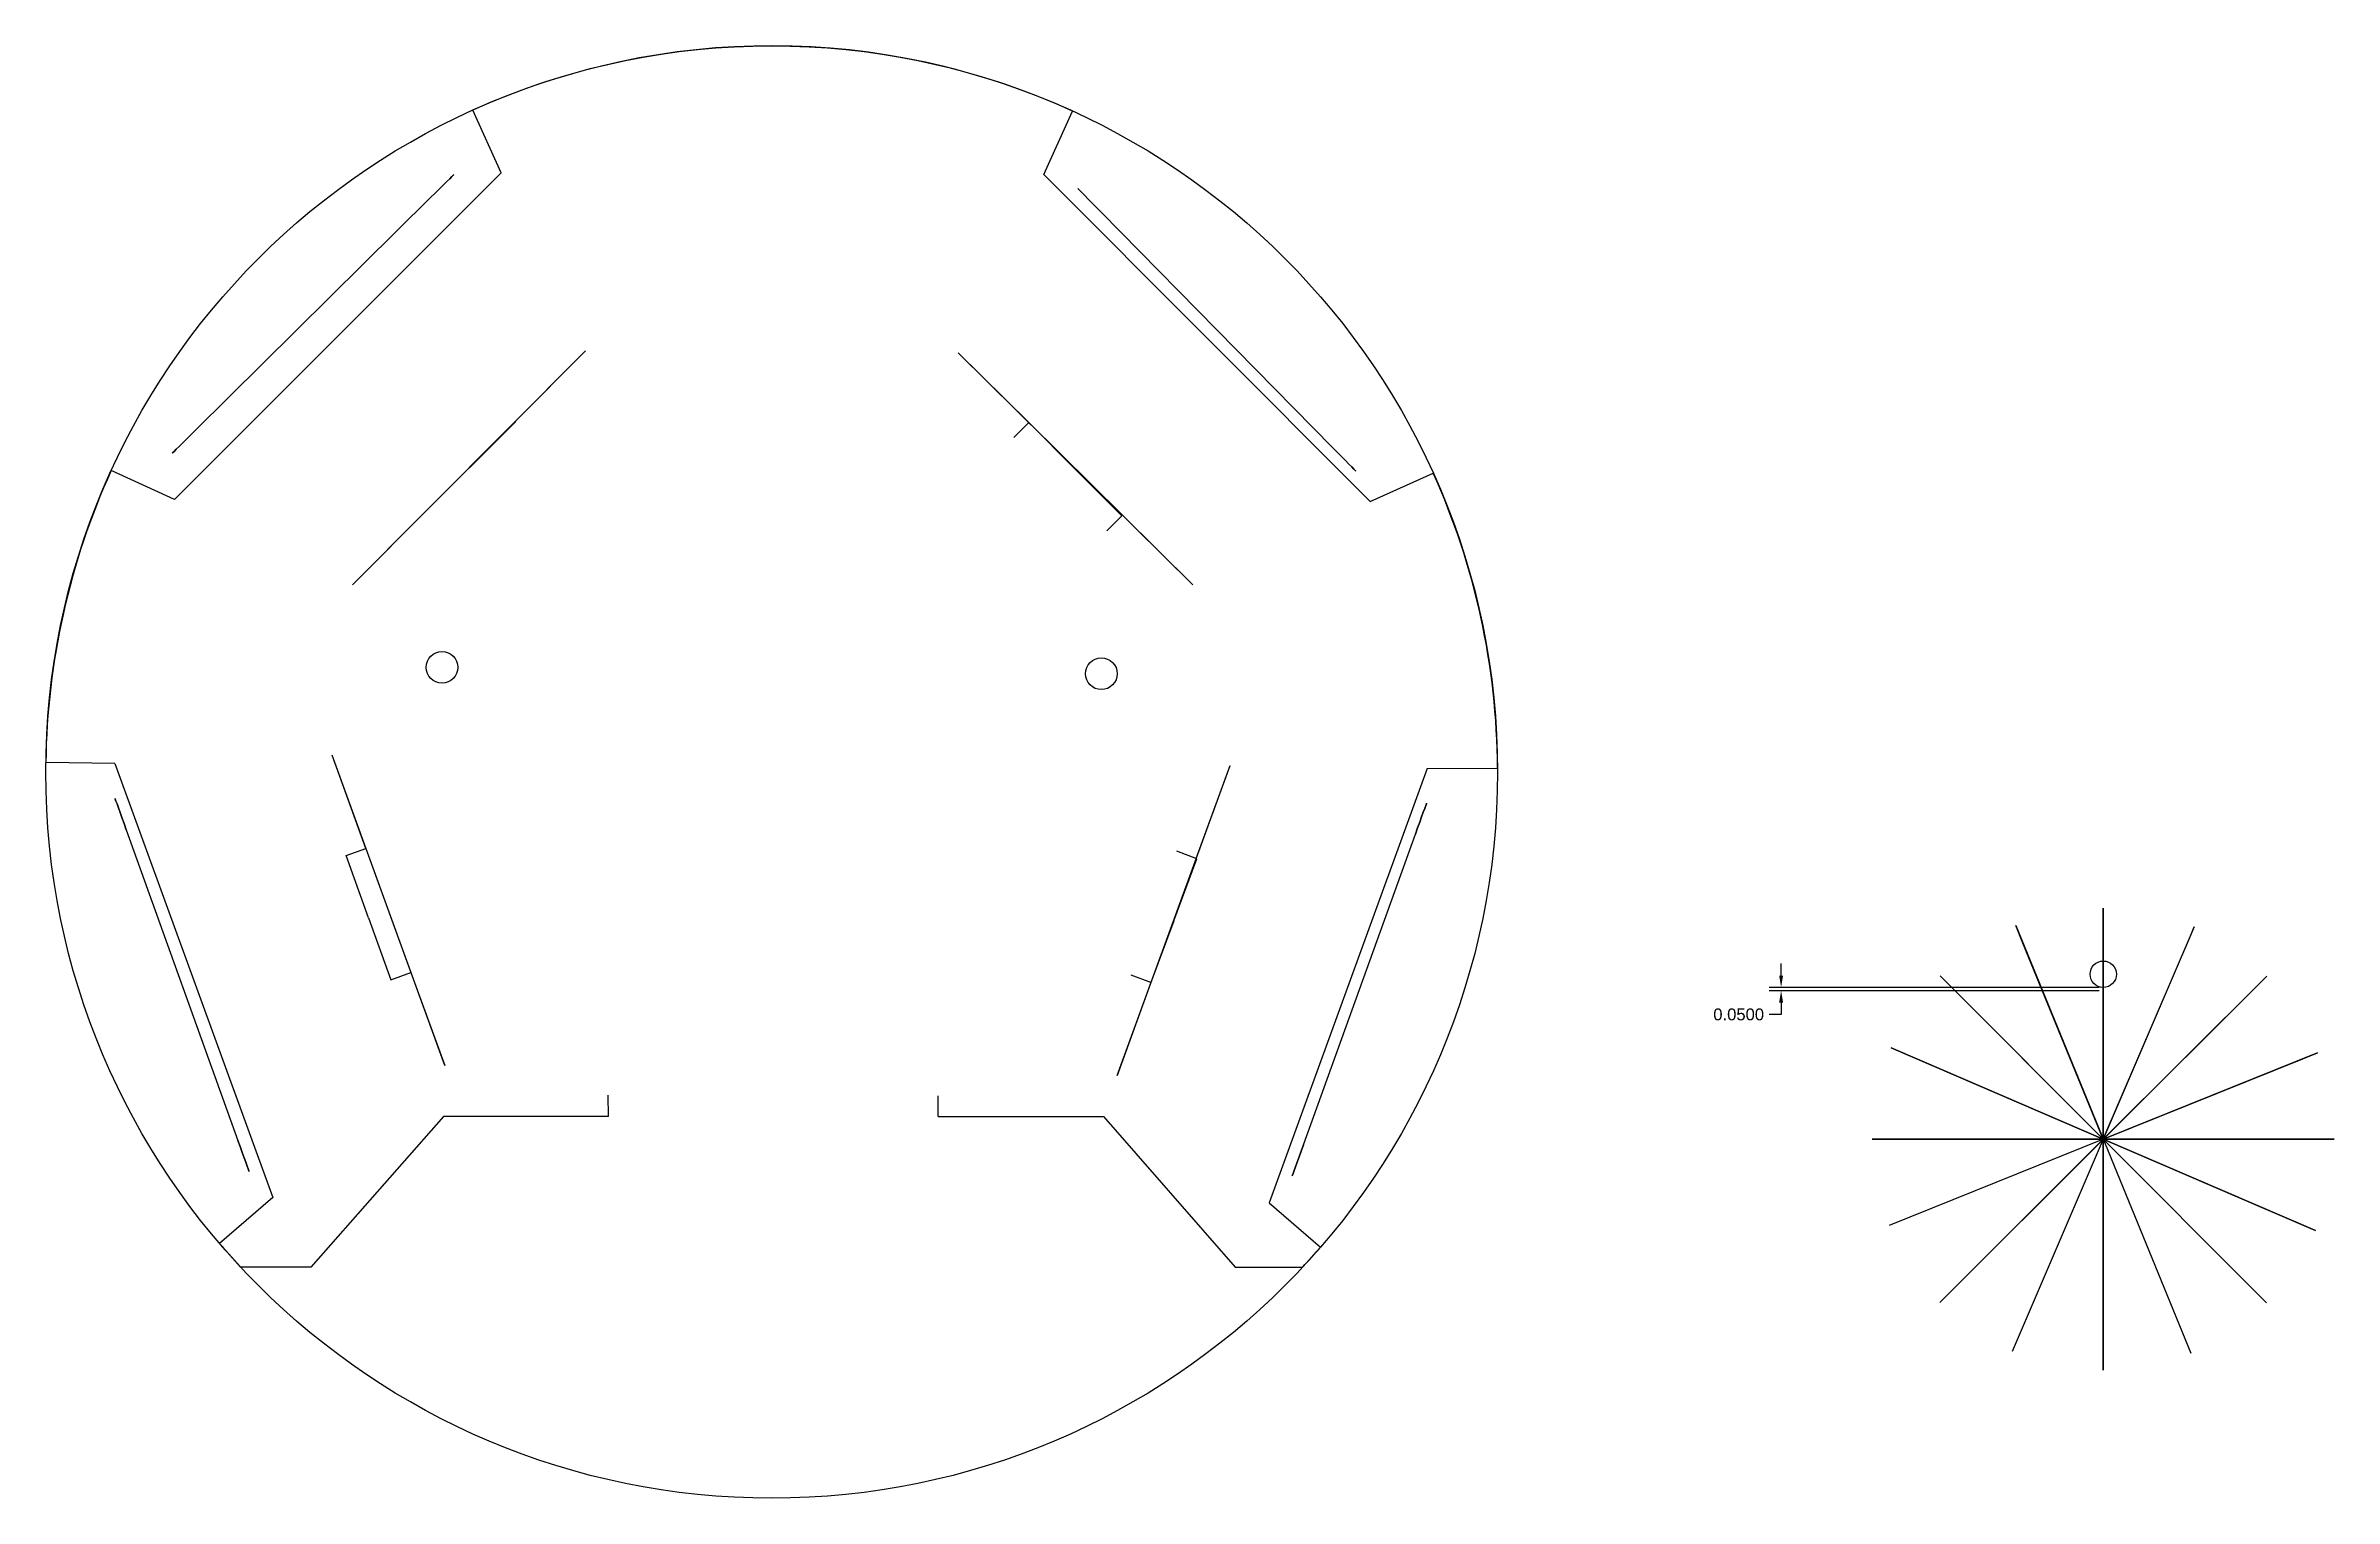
# Model space of a CAD drawing. Header units: centimetres. Extents: x -46.5 to -11.9, y 0.1 to 22.1.
import ezdxf

# ---------------------------------------------------------------- set-up
doc = ezdxf.new("R2010")
doc.units = ezdxf.units.CM
doc.header["$MEASUREMENT"] = 0
doc.styles.get("Standard").update_dxf_attribs({"font": 'arial.ttf'})
doc.dimstyles.get("Standard").update_dxf_attribs({"dimtxt": 0.18, "dimasz": 0.18, "dimexe": 0.18, "dimexo": 0.0625, "dimgap": 0.09, "dimtad": 0, "dimtih": 1, "dimtoh": 1, "dimdec": 4, "dimzin": 0, "dimdsep": 46, "dimtxsty": 'Standard', "dimcen": 0.09, "dimadec": 0, "dimazin": 0, "dimtfac": 1, "dimtdec": 4, "dimtofl": 0, "dimtmove": 0, "dimatfit": 3, "dimfxl": 1, "dimtolj": 1, "dimtzin": 0, "dimarcsym": 0})

# ---------------------------------------------------------------- blocks, each defined once
blk = doc.blocks.new('*D4')
at = {"color": 0, "lineweight": -2, "transparency": 16777216}
for p, q in [((-20.246, 8.059), (-20.246, 8.239)), ((-15.426, 7.879), (-20.426, 7.879)), ((-15.426, 7.829), (-20.426, 7.829)), ((-20.246, 7.649), (-20.246, 7.469)), ((-20.246, 7.469), (-20.426, 7.469))]:
    blk.add_line(p, q, dxfattribs=at)
at = {"color": 0, "transparency": 16777216}
for points in [[(-20.276, 8.059), (-20.216, 8.059), (-20.246, 7.879)], [(-20.276, 7.649), (-20.216, 7.649), (-20.246, 7.829)]]:
    blk.add_solid(points, dxfattribs=at)
at = {"layer": 'Defpoints', "color": 0, "transparency": 16777216}
for p in [(-20.246, 7.829), (-15.364, 7.879), (-15.364, 7.829)]:
    blk.add_point(p, dxfattribs=at)
at = {"color": 0, "transparency": 16777216, "insert": (-20.889, 7.469), "char_height": 0.18, "attachment_point": 5}
blk.add_mtext('\\A1;0.0500', dxfattribs=at)

msp = doc.modelspace()

# ---------------------------------------------------------------- linework, layer by layer
for p, q in [((-39.64302, 20.21929), (-40.0709, 21.16672)), ((-31.42075, 20.19008), (-30.98263, 21.15167)), ((-31.42075, 20.19008), (-30.98263, 21.15167)), ((-39.64302, 20.21929), (-44.59276, 15.26955)), ((-31.42075, 20.19008), (-26.471, 15.24033)), ((-39.42072, 16.45049), (-40.83758, 15.03894)), ((-31.87465, 16.21067), (-31.64802, 16.43659)), ((-30.94204, 15.72835), (-31.64802, 16.43659)), ((-44.59276, 15.26955), (-45.55133, 15.70679)), ((-30.94204, 15.72835), (-30.23606, 15.02012)), ((-26.471, 15.24033), (-25.51888, 15.67048)), ((-30.23606, 15.02012), (-30.46269, 14.79421)), ((-45.49433, 11.27244), (-46.5424, 11.28621)), ((-45.49433, 11.27244), (-43.10019, 4.69459)), ((-25.60759, 11.19477), (-28.00174, 4.61692)), ((-25.60759, 11.19477), (-24.5435, 11.20046)), ((-41.99269, 9.87561), (-41.69171, 9.98431)), ((-41.65299, 8.93507), (-41.99269, 9.87561)), ((-41.69171, 9.98431), (-41.01233, 8.10324)), ((-29.4485, 8.8896), (-29.1019, 9.82761)), ((-29.1019, 9.82761), (-29.40124, 9.94071)), ((-15.3639, 5.57884), (-15.3639, 9.07884)), ((-15.3639, 9.07884), (-15.3639, 2.07884)), ((-41.65299, 8.93507), (-41.3133, 7.99453)), ((-29.4485, 8.8896), (-29.7951, 7.95159)), ((-13.98558, 8.79602), (-16.74223, 2.36167)), ((-16.58137, 8.55119), (-16.69053, 8.81768)), ((-16.69053, 8.81768), (-14.03728, 2.34001)), ((-15.3639, 5.57884), (-14.03889, 8.67159)), ((-14.03889, 8.67159), (-13.98558, 8.79602)), ((-15.3639, 5.57884), (-16.58137, 8.55119)), ((-41.3133, 7.99453), (-41.01233, 8.10324)), ((-29.7951, 7.95159), (-30.09526, 8.0625)), ((-17.84153, 3.10673), (-12.88628, 8.05096)), ((-17.63293, 7.85292), (-17.83602, 8.05647)), ((-17.83602, 8.05647), (-15.3639, 5.57884)), ((-12.88628, 8.05096), (-15.3639, 5.57884)), ((-15.3639, 5.57884), (-17.63293, 7.85292)), ((-15.3639, 7.87884), (-15.3639, 7.82884)), ((-18.10836, 6.76019), (-18.57872, 6.96266)), ((-18.57872, 6.96266), (-15.3639, 5.57884)), ((-12.11756, 6.887), (-18.61025, 4.27069)), ((-15.3639, 5.57884), (-18.10836, 6.76019)), ((-15.3639, 5.57884), (-12.33889, 6.79781)), ((-12.33889, 6.79781), (-12.11756, 6.887)), ((-38.01779, 5.92414), (-38.02074, 6.24733)), ((-40.5164, 5.92414), (-42.52604, 3.64356)), ((-38.01779, 5.92414), (-40.5164, 5.92414)), ((-33.01821, 5.92414), (-33.01821, 6.23825)), ((-33.01821, 5.92414), (-30.51249, 5.92414)), ((-30.51249, 5.92414), (-28.51933, 3.64203)), ((-15.3639, 5.57884), (-18.8639, 5.57884)), ((-18.8639, 5.57884), (-11.8639, 5.57884)), ((-15.3639, 5.57884), (-17.75482, 3.19324)), ((-11.8639, 5.57884), (-15.3639, 5.57884)), ((-15.3639, 2.07884), (-15.3639, 5.57884)), ((-15.3639, 5.57884), (-12.99221, 3.20187)), ((-15.3639, 5.57884), (-12.86595, 4.50361)), ((-12.14909, 4.19503), (-15.3639, 5.57884)), ((-15.3639, 5.57884), (-11.8639, 5.57884)), ((-43.10019, 4.69459), (-43.91167, 4.00227)), ((-28.00174, 4.61692), (-27.2246, 3.94457)), ((-12.86595, 4.50361), (-12.14909, 4.19503)), ((-42.52604, 3.64356), (-43.59194, 3.64367)), ((-28.51933, 3.64203), (-27.49638, 3.64192)), ((-17.75482, 3.19324), (-17.84153, 3.10673)), ((-12.99221, 3.20187), (-12.89179, 3.10122))]:
    msp.add_line(p, q)
at = {"extrusion": (-0.703058, 0.711132, 6.12323e-17)}
for p, q in [((-40.71653, 19.83686, 2.75), (-44.27219, 16.32157, 2.75)), ((-40.71653, 19.83686, 1.75), (-44.27219, 16.32157, 1.75))]:
    msp.add_line(p, q, dxfattribs=at)
at = {"extrusion": (0.712821, 0.701346, 6.12323e-17)}
for p, q in [((-27.04306, 16.05747, 2.79057), (-30.54979, 19.62158, 2.79057)), ((-27.04306, 16.05747, 1.79057), (-30.54979, 19.62158, 1.79057))]:
    msp.add_line(p, q, dxfattribs=at)
at = {"extrusion": (-0.70829, 0.705922, 6.12323e-17)}
for p, q in [((-41.89566, 13.9773, 5.31158), (-38.36605, 17.51875, 5.31158)), ((-39.42493, 16.45632, 0.31158), (-38.36605, 17.51875, 0.31158)), ((-38.36605, 17.51875, 0.31158), (-38.36605, 17.51875, 5.31158)), ((-39.42493, 16.45632, -0.00842), (-40.83678, 15.03974, -0.00842)), ((-39.42493, 16.45632, -0.00842), (-39.42493, 16.45632, 0.31158)), ((-40.83678, 15.03974, 0.31158), (-41.89566, 13.9773, 0.31158)), ((-40.83678, 15.03974, -0.00842), (-40.83678, 15.03974, 0.31158)), ((-41.89566, 13.9773, 0.31158), (-41.89566, 13.9773, 5.31158))]:
    msp.add_line(p, q, dxfattribs=at)
at = {"extrusion": (-0.703324, -0.710869, 6.12323e-17)}
for p, q in [((-32.71432, 17.49157, 0.36057), (-32.71432, 17.49157, 5.36057)), ((-29.15997, 13.97495, 5.36057), (-32.71432, 17.49157, 5.36057)), ((-31.64802, 16.43659, 0.36057), (-32.71432, 17.49157, 0.36057)), ((-31.64802, 16.43659, 0.04057), (-31.64802, 16.43659, 0.36057)), ((-31.64802, 16.43659, 0.04057), (-30.22628, 15.02994, 0.04057)), ((-30.22628, 15.02994, 0.36057), (-29.15997, 13.97495, 0.36057)), ((-30.22628, 15.02994, 0.04057), (-30.22628, 15.02994, 0.36057)), ((-29.15997, 13.97495, 0.36057), (-29.15997, 13.97495, 5.36057))]:
    msp.add_line(p, q, dxfattribs=at)
at = {"extrusion": (-0.940062, -0.341003, 6.12323e-17)}
for p, q in [((-42.20337, 11.39482, 0.34915), (-42.20337, 11.39482, 5.34915)), ((-40.49836, 6.69451, 5.34915), (-42.20337, 11.39482, 5.34915)), ((-41.69187, 9.98473, 0.34915), (-42.20337, 11.39482, 0.34915)), ((-41.69187, 9.98473, 0.02915), (-41.69187, 9.98473, 0.34915)), ((-41.69187, 9.98473, 0.02915), (-41.00986, 8.1046, 0.02915)), ((-41.00986, 8.1046, 0.34915), (-40.49836, 6.69451, 0.34915)), ((-41.00986, 8.1046, 0.02915), (-41.00986, 8.1046, 0.34915)), ((-40.49836, 6.69451, 0.34915), (-40.49836, 6.69451, 5.34915))]:
    msp.add_line(p, q, dxfattribs=at)
at = {"extrusion": (-0.939398, 0.34283, 6.12323e-17)}
for p, q in [((-30.30934, 6.54249, 5.3118), (-28.59519, 11.23948, 5.3118)), ((-29.10944, 9.83038, 0.3118), (-28.59519, 11.23948, 0.3118)), ((-28.59519, 11.23948, 0.3118), (-28.59519, 11.23948, 5.3118)), ((-29.10944, 9.83038, -0.0082), (-29.7951, 7.95159, -0.0082)), ((-29.10944, 9.83038, -0.0082), (-29.10944, 9.83038, 0.3118)), ((-29.7951, 7.95159, 0.3118), (-30.30934, 6.54249, 0.3118)), ((-29.7951, 7.95159, -0.0082), (-29.7951, 7.95159, 0.3118)), ((-30.30934, 6.54249, 0.3118), (-30.30934, 6.54249, 5.3118))]:
    msp.add_line(p, q, dxfattribs=at)
at = {"extrusion": (-0.941003, -0.338399, 6.12323e-17)}
for p, q in [((-45.32358, 10.26743, 2.75), (-43.63159, 5.56242, 2.75)), ((-45.32358, 10.26743, 1.75), (-43.63159, 5.56242, 1.75))]:
    msp.add_line(p, q, dxfattribs=at)
at = {"extrusion": (0.940659, -0.339352, 6.12323e-17)}
for p, q in [((-27.48473, 5.49543, 2.75), (-25.78797, 10.19872, 2.75)), ((-27.48473, 5.49543, 1.75), (-25.78797, 10.19872, 1.75))]:
    msp.add_line(p, q, dxfattribs=at)
for centre, radius in [((-35.54335, 11.14168), 11), ((-40.53824, 12.72696), 0.24), ((-30.54585, 12.62939), 0.24), ((-15.3639, 8.07884), 0.2)]:
    msp.add_circle(centre, radius)
for start, end in [(65.50523, 114.305096), (155.48004, 179.24719), (0.306151, 24.312232), (220.469037, 222.971718), (317.015817, 319.134696)]:
    msp.add_arc((-35.54335, 11.14168), 11, start, end)
at = {"extrusion": (-0.703058, 0.711132, 6.12323e-17)}
for centre, start, end in [((15.00838, 2.25, 42.73272), 90, 270), ((20.00838, 2.25, 42.73272), 270, 90)]:
    msp.add_arc(centre, 0.5, start, end, dxfattribs=at)
at = {"extrusion": (0.712821, 0.701346, 6.12323e-17)}
for centre, start, end in [((35.41265, 2.29057, -8.015), 270, 90), ((30.41265, 2.29057, -8.015), 90, 270)]:
    msp.add_arc(centre, 0.5, start, end, dxfattribs=at)
at = {"extrusion": (-0.941003, -0.338399, 6.12323e-17)}
for centre, start, end in [((-24.99915, 2.25, 39.17511), 90, 270), ((-19.99915, 2.25, 39.17511), 270, 90)]:
    msp.add_arc(centre, 0.5, start, end, dxfattribs=at)
at = {"extrusion": (0.940659, -0.339352, 6.12323e-17)}
for centre, start, end in [((0.84232, 2.25, -27.71866), 270, 90), ((-4.15768, 2.25, -27.71866), 90, 270)]:
    msp.add_arc(centre, 0.5, start, end, dxfattribs=at)

# ---------------------------------------------------------------- dimensions: what is measured, and where the dimension line sits
dim = msp.add_linear_dim(base=(-20.24606, 7.82884), p1=(-15.3639, 7.87884), p2=(-15.3639, 7.82884), angle=270, dimstyle='Standard')
dim.commit()
dim.dimension.update_dxf_attribs({"geometry": '*D4', "text_midpoint": (-20.88938, 7.46884)})

doc.saveas('drawing.dxf')
